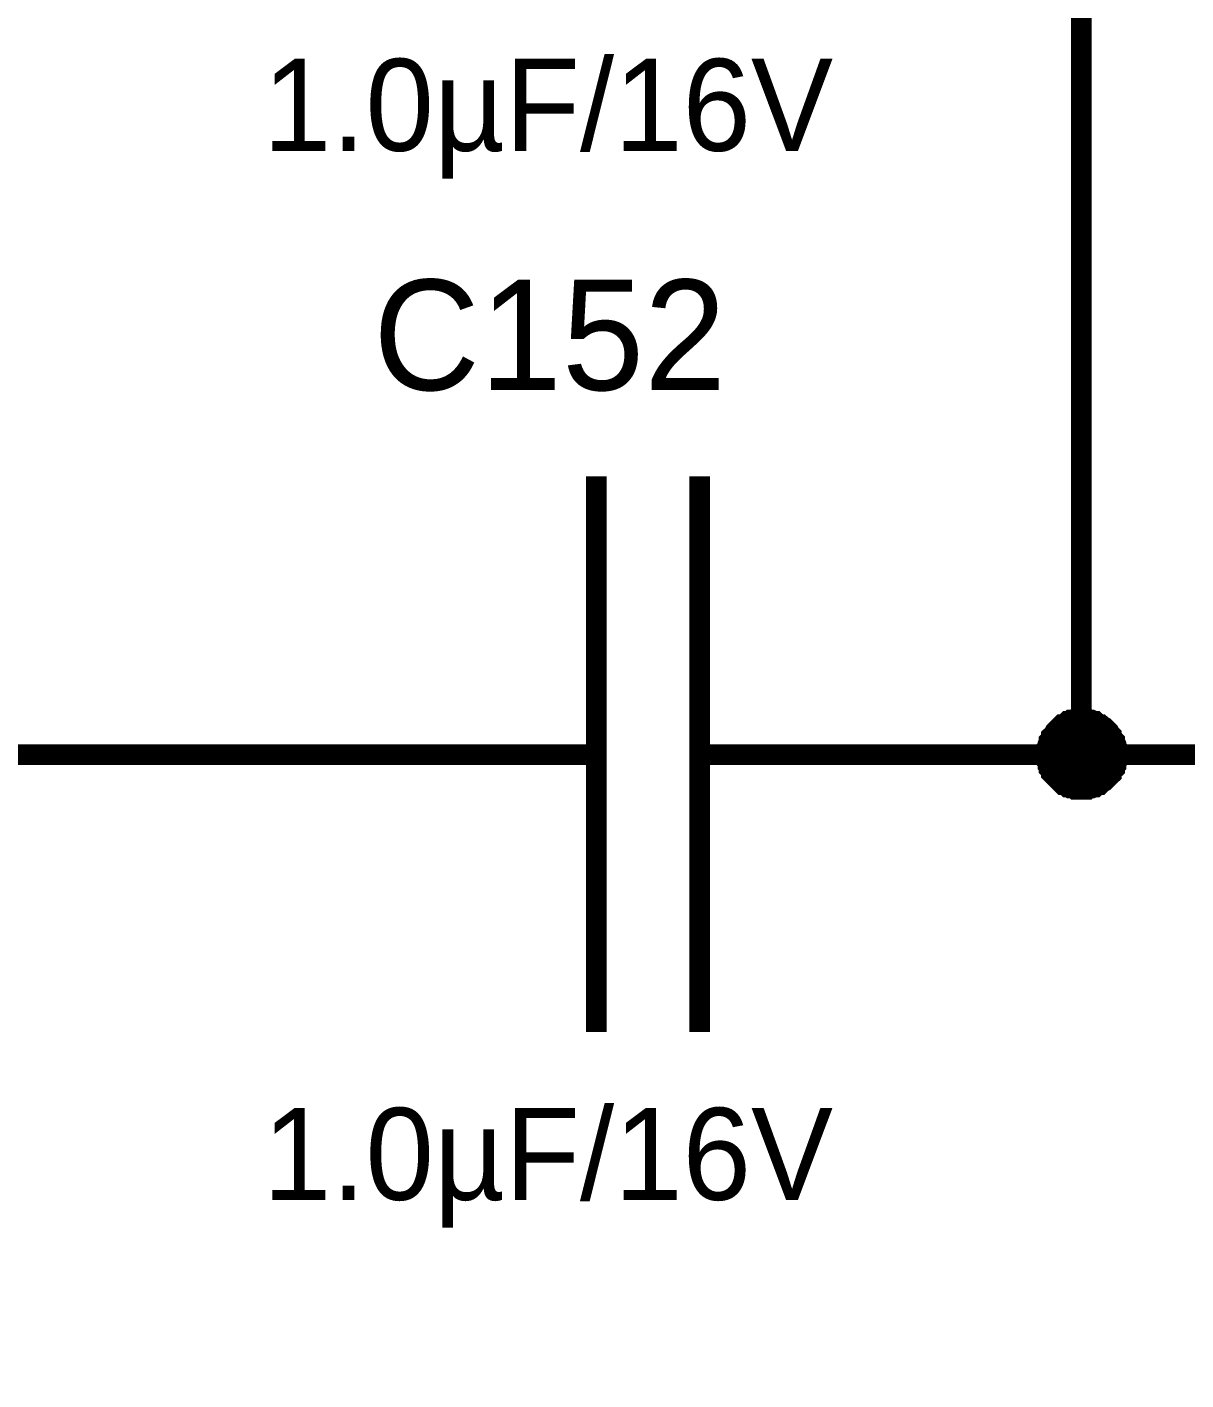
# Model space of a CAD drawing. Header units: millimetres. Extents: x 0 to 420, y 0 to 297.
# Drawn here: x 214.81 to 231.5, y 118.49 to 137.96 of the extents above; entities that cross this region are included whole.
import ezdxf

# ---------------------------------------------------------------- set-up
doc = ezdxf.new("R2010")
doc.units = ezdxf.units.MM
doc.layers.add('Sheet', color=255, linetype='Continuous')

msp = doc.modelspace()

# ---------------------------------------------------------------- linework, layer by layer
at = {"layer": 'Sheet'}
for points, const_width in [([(165.031, 144.99), (165.031, 137.488), (170.029, 137.488), (170.029, 103.741), (212.499, 103.741), (212.499, 127.487), (219.997, 127.487)], 0.3), ([(229.994, 142.489), (229.994, 127.487), (232.493, 127.487)], 0.3), ([(223.009, 123.496), (223.009, 131.494)], 0.3), ([(224.499, 123.496), (224.499, 131.494)], 0.3), ([(229.497, 127.487), (229.497, 127.52), (229.497, 127.536), (229.497, 127.57), (229.514, 127.586), (229.514, 127.619), (229.514, 127.636), (229.53, 127.669), (229.53, 127.685), (229.547, 127.702), (229.563, 127.735), (229.563, 127.752), (229.58, 127.768), (229.596, 127.785), (229.613, 127.818), (229.63, 127.835), (229.646, 127.851), (229.663, 127.868), (229.679, 127.884), (229.696, 127.901), (229.712, 127.917), (229.729, 127.917), (229.762, 127.934), (229.779, 127.95), (229.795, 127.967), (229.828, 127.967), (229.845, 127.984), (229.861, 127.984), (229.894, 127.984), (229.911, 128), (229.944, 128), (229.961, 128), (229.994, 128)], 0.3), ([(229.497, 127.487), (229.497, 127.52), (229.497, 127.536), (229.497, 127.57), (229.514, 127.586), (229.514, 127.619), (229.514, 127.636), (229.53, 127.669), (229.53, 127.685), (229.547, 127.702), (229.563, 127.735), (229.563, 127.752), (229.58, 127.768), (229.596, 127.785), (229.613, 127.818), (229.63, 127.835), (229.646, 127.851), (229.663, 127.868), (229.679, 127.884), (229.696, 127.901), (229.712, 127.917), (229.729, 127.917), (229.762, 127.934), (229.779, 127.95), (229.795, 127.967), (229.828, 127.967), (229.845, 127.984), (229.861, 127.984), (229.894, 127.984), (229.911, 128), (229.944, 128), (229.961, 128), (229.994, 128)], 0.3), ([(229.497, 127.487), (229.497, 127.52), (229.497, 127.536), (229.497, 127.57), (229.514, 127.586), (229.514, 127.619), (229.514, 127.636), (229.53, 127.669), (229.53, 127.685), (229.547, 127.702), (229.563, 127.735), (229.563, 127.752), (229.58, 127.768), (229.596, 127.785), (229.613, 127.818), (229.63, 127.835), (229.646, 127.851), (229.663, 127.868), (229.679, 127.884), (229.696, 127.901), (229.712, 127.917), (229.729, 127.917), (229.762, 127.934), (229.779, 127.95), (229.795, 127.967), (229.828, 127.967), (229.845, 127.984), (229.861, 127.984), (229.894, 127.984), (229.911, 128), (229.944, 128), (229.961, 128), (229.994, 128)], 0.3), ([(229.497, 127.487), (229.497, 127.52), (229.497, 127.536), (229.497, 127.57), (229.514, 127.586), (229.514, 127.619), (229.514, 127.636), (229.53, 127.669), (229.53, 127.685), (229.547, 127.702), (229.563, 127.735), (229.563, 127.752), (229.58, 127.768), (229.596, 127.785), (229.613, 127.818), (229.63, 127.835), (229.646, 127.851), (229.663, 127.868), (229.679, 127.884), (229.696, 127.901), (229.712, 127.917), (229.729, 127.917), (229.762, 127.934), (229.779, 127.95), (229.795, 127.967), (229.828, 127.967), (229.845, 127.984), (229.861, 127.984), (229.894, 127.984), (229.911, 128), (229.944, 128), (229.961, 128), (229.994, 128)], 0.3), ([(229.994, 128), (229.994, 128)], 0.3), ([(229.994, 128), (230.027, 128), (230.043, 128), (230.076, 128), (230.093, 127.984), (230.126, 127.984), (230.143, 127.984), (230.176, 127.967), (230.192, 127.967), (230.209, 127.95), (230.242, 127.934), (230.259, 127.917), (230.275, 127.917), (230.292, 127.901), (230.325, 127.884), (230.341, 127.868), (230.358, 127.851), (230.374, 127.835), (230.391, 127.818), (230.407, 127.785), (230.424, 127.768), (230.424, 127.752), (230.441, 127.735), (230.457, 127.702), (230.474, 127.685), (230.474, 127.669), (230.49, 127.636), (230.49, 127.619), (230.49, 127.586), (230.507, 127.57), (230.507, 127.536), (230.507, 127.52), (230.507, 127.487)], 0.3), ([(229.994, 128), (229.994, 128)], 0.3), ([(229.994, 128), (230.027, 128), (230.043, 128), (230.076, 128), (230.093, 127.984), (230.126, 127.984), (230.143, 127.984), (230.176, 127.967), (230.192, 127.967), (230.209, 127.95), (230.242, 127.934), (230.259, 127.917), (230.275, 127.917), (230.292, 127.901), (230.325, 127.884), (230.341, 127.868), (230.358, 127.851), (230.374, 127.835), (230.391, 127.818), (230.407, 127.785), (230.424, 127.768), (230.424, 127.752), (230.441, 127.735), (230.457, 127.702), (230.474, 127.685), (230.474, 127.669), (230.49, 127.636), (230.49, 127.619), (230.49, 127.586), (230.507, 127.57), (230.507, 127.536), (230.507, 127.52), (230.507, 127.487)], 0.3), ([(229.994, 128), (229.994, 128)], 0.3), ([(229.994, 128), (230.027, 128), (230.043, 128), (230.076, 128), (230.093, 127.984), (230.126, 127.984), (230.143, 127.984), (230.176, 127.967), (230.192, 127.967), (230.209, 127.95), (230.242, 127.934), (230.259, 127.917), (230.275, 127.917), (230.292, 127.901), (230.325, 127.884), (230.341, 127.868), (230.358, 127.851), (230.374, 127.835), (230.391, 127.818), (230.407, 127.785), (230.424, 127.768), (230.424, 127.752), (230.441, 127.735), (230.457, 127.702), (230.474, 127.685), (230.474, 127.669), (230.49, 127.636), (230.49, 127.619), (230.49, 127.586), (230.507, 127.57), (230.507, 127.536), (230.507, 127.52), (230.507, 127.487)], 0.3), ([(229.994, 128), (229.994, 128)], 0.3), ([(229.994, 128), (230.027, 128), (230.043, 128), (230.076, 128), (230.093, 127.984), (230.126, 127.984), (230.143, 127.984), (230.176, 127.967), (230.192, 127.967), (230.209, 127.95), (230.242, 127.934), (230.259, 127.917), (230.275, 127.917), (230.292, 127.901), (230.325, 127.884), (230.341, 127.868), (230.358, 127.851), (230.374, 127.835), (230.391, 127.818), (230.407, 127.785), (230.424, 127.768), (230.424, 127.752), (230.441, 127.735), (230.457, 127.702), (230.474, 127.685), (230.474, 127.669), (230.49, 127.636), (230.49, 127.619), (230.49, 127.586), (230.507, 127.57), (230.507, 127.536), (230.507, 127.52), (230.507, 127.487)], 0.3), ([(229.497, 127.487), (229.497, 127.52), (229.497, 127.536), (229.497, 127.57), (229.514, 127.586), (229.514, 127.619), (229.514, 127.636), (229.53, 127.669), (229.53, 127.685), (229.547, 127.702), (229.563, 127.735), (229.563, 127.752), (229.58, 127.768), (229.596, 127.785), (229.613, 127.818), (229.63, 127.835), (229.646, 127.851), (229.663, 127.868), (229.679, 127.884), (229.696, 127.901), (229.712, 127.917), (229.729, 127.917), (229.762, 127.934), (229.779, 127.95), (229.795, 127.967), (229.828, 127.967), (229.845, 127.984), (229.861, 127.984), (229.894, 127.984), (229.911, 128), (229.944, 128), (229.961, 128), (229.994, 128)], 0.0991), ([(229.497, 127.487), (229.497, 127.52), (229.497, 127.536), (229.497, 127.57), (229.514, 127.586), (229.514, 127.619), (229.514, 127.636), (229.53, 127.669), (229.53, 127.685), (229.547, 127.702), (229.563, 127.735), (229.563, 127.752), (229.58, 127.768), (229.596, 127.785), (229.613, 127.818), (229.63, 127.835), (229.646, 127.851), (229.663, 127.868), (229.679, 127.884), (229.696, 127.901), (229.712, 127.917), (229.729, 127.917), (229.762, 127.934), (229.779, 127.95), (229.795, 127.967), (229.828, 127.967), (229.845, 127.984), (229.861, 127.984), (229.894, 127.984), (229.911, 128), (229.944, 128), (229.961, 128), (229.994, 128)], 0.0991), ([(229.497, 127.487), (229.497, 127.52), (229.497, 127.536), (229.497, 127.57), (229.514, 127.586), (229.514, 127.619), (229.514, 127.636), (229.53, 127.669), (229.53, 127.685), (229.547, 127.702), (229.563, 127.735), (229.563, 127.752), (229.58, 127.768), (229.596, 127.785), (229.613, 127.818), (229.63, 127.835), (229.646, 127.851), (229.663, 127.868), (229.679, 127.884), (229.696, 127.901), (229.712, 127.917), (229.729, 127.917), (229.762, 127.934), (229.779, 127.95), (229.795, 127.967), (229.828, 127.967), (229.845, 127.984), (229.861, 127.984), (229.894, 127.984), (229.911, 128), (229.944, 128), (229.961, 128), (229.994, 128)], 0.0991), ([(229.497, 127.487), (229.497, 127.52), (229.497, 127.536), (229.497, 127.57), (229.514, 127.586), (229.514, 127.619), (229.514, 127.636), (229.53, 127.669), (229.53, 127.685), (229.547, 127.702), (229.563, 127.735), (229.563, 127.752), (229.58, 127.768), (229.596, 127.785), (229.613, 127.818), (229.63, 127.835), (229.646, 127.851), (229.663, 127.868), (229.679, 127.884), (229.696, 127.901), (229.712, 127.917), (229.729, 127.917), (229.762, 127.934), (229.779, 127.95), (229.795, 127.967), (229.828, 127.967), (229.845, 127.984), (229.861, 127.984), (229.894, 127.984), (229.911, 128), (229.944, 128), (229.961, 128), (229.994, 128)], 0.0991), ([(229.994, 128), (229.994, 128)], 0.0991), ([(229.994, 128), (230.027, 128), (230.043, 128), (230.076, 128), (230.093, 127.984), (230.126, 127.984), (230.143, 127.984), (230.176, 127.967), (230.192, 127.967), (230.209, 127.95), (230.242, 127.934), (230.259, 127.917), (230.275, 127.917), (230.292, 127.901), (230.325, 127.884), (230.341, 127.868), (230.358, 127.851), (230.374, 127.835), (230.391, 127.818), (230.407, 127.785), (230.424, 127.768), (230.424, 127.752), (230.441, 127.735), (230.457, 127.702), (230.474, 127.685), (230.474, 127.669), (230.49, 127.636), (230.49, 127.619), (230.49, 127.586), (230.507, 127.57), (230.507, 127.536), (230.507, 127.52), (230.507, 127.487)], 0.0991), ([(229.994, 128), (229.994, 128)], 0.0991), ([(229.994, 128), (230.027, 128), (230.043, 128), (230.076, 128), (230.093, 127.984), (230.126, 127.984), (230.143, 127.984), (230.176, 127.967), (230.192, 127.967), (230.209, 127.95), (230.242, 127.934), (230.259, 127.917), (230.275, 127.917), (230.292, 127.901), (230.325, 127.884), (230.341, 127.868), (230.358, 127.851), (230.374, 127.835), (230.391, 127.818), (230.407, 127.785), (230.424, 127.768), (230.424, 127.752), (230.441, 127.735), (230.457, 127.702), (230.474, 127.685), (230.474, 127.669), (230.49, 127.636), (230.49, 127.619), (230.49, 127.586), (230.507, 127.57), (230.507, 127.536), (230.507, 127.52), (230.507, 127.487)], 0.0991), ([(229.994, 128), (229.994, 128)], 0.0991), ([(229.994, 128), (230.027, 128), (230.043, 128), (230.076, 128), (230.093, 127.984), (230.126, 127.984), (230.143, 127.984), (230.176, 127.967), (230.192, 127.967), (230.209, 127.95), (230.242, 127.934), (230.259, 127.917), (230.275, 127.917), (230.292, 127.901), (230.325, 127.884), (230.341, 127.868), (230.358, 127.851), (230.374, 127.835), (230.391, 127.818), (230.407, 127.785), (230.424, 127.768), (230.424, 127.752), (230.441, 127.735), (230.457, 127.702), (230.474, 127.685), (230.474, 127.669), (230.49, 127.636), (230.49, 127.619), (230.49, 127.586), (230.507, 127.57), (230.507, 127.536), (230.507, 127.52), (230.507, 127.487)], 0.0991), ([(229.994, 128), (229.994, 128)], 0.0991), ([(229.994, 128), (230.027, 128), (230.043, 128), (230.076, 128), (230.093, 127.984), (230.126, 127.984), (230.143, 127.984), (230.176, 127.967), (230.192, 127.967), (230.209, 127.95), (230.242, 127.934), (230.259, 127.917), (230.275, 127.917), (230.292, 127.901), (230.325, 127.884), (230.341, 127.868), (230.358, 127.851), (230.374, 127.835), (230.391, 127.818), (230.407, 127.785), (230.424, 127.768), (230.424, 127.752), (230.441, 127.735), (230.457, 127.702), (230.474, 127.685), (230.474, 127.669), (230.49, 127.636), (230.49, 127.619), (230.49, 127.586), (230.507, 127.57), (230.507, 127.536), (230.507, 127.52), (230.507, 127.487)], 0.0991), ([(223.009, 127.487), (219.997, 127.487)], 0.3), ([(224.499, 127.487), (227.494, 127.487)], 0.3), ([(227.494, 127.487), (229.994, 127.487)], 0.3), ([(229.994, 126.99), (229.961, 126.99), (229.944, 126.99), (229.911, 126.99), (229.894, 127.007), (229.861, 127.007), (229.845, 127.007), (229.828, 127.023), (229.795, 127.023), (229.779, 127.04), (229.762, 127.056), (229.729, 127.056), (229.712, 127.073), (229.696, 127.089), (229.679, 127.106), (229.663, 127.122), (229.646, 127.139), (229.63, 127.156), (229.613, 127.172), (229.596, 127.189), (229.58, 127.205), (229.563, 127.222), (229.563, 127.255), (229.547, 127.272), (229.53, 127.288), (229.53, 127.321), (229.514, 127.338), (229.514, 127.354), (229.514, 127.387), (229.497, 127.404), (229.497, 127.437), (229.497, 127.454), (229.497, 127.487)], 0.3), ([(229.497, 127.487), (229.497, 127.487)], 0.3), ([(229.994, 126.99), (229.961, 126.99), (229.944, 126.99), (229.911, 126.99), (229.894, 127.007), (229.861, 127.007), (229.845, 127.007), (229.828, 127.023), (229.795, 127.023), (229.779, 127.04), (229.762, 127.056), (229.729, 127.056), (229.712, 127.073), (229.696, 127.089), (229.679, 127.106), (229.663, 127.122), (229.646, 127.139), (229.63, 127.156), (229.613, 127.172), (229.596, 127.189), (229.58, 127.205), (229.563, 127.222), (229.563, 127.255), (229.547, 127.272), (229.53, 127.288), (229.53, 127.321), (229.514, 127.338), (229.514, 127.354), (229.514, 127.387), (229.497, 127.404), (229.497, 127.437), (229.497, 127.454), (229.497, 127.487)], 0.3), ([(229.497, 127.487), (229.497, 127.487)], 0.3), ([(229.994, 126.99), (229.961, 126.99), (229.944, 126.99), (229.911, 126.99), (229.894, 127.007), (229.861, 127.007), (229.845, 127.007), (229.828, 127.023), (229.795, 127.023), (229.779, 127.04), (229.762, 127.056), (229.729, 127.056), (229.712, 127.073), (229.696, 127.089), (229.679, 127.106), (229.663, 127.122), (229.646, 127.139), (229.63, 127.156), (229.613, 127.172), (229.596, 127.189), (229.58, 127.205), (229.563, 127.222), (229.563, 127.255), (229.547, 127.272), (229.53, 127.288), (229.53, 127.321), (229.514, 127.338), (229.514, 127.354), (229.514, 127.387), (229.497, 127.404), (229.497, 127.437), (229.497, 127.454), (229.497, 127.487)], 0.3), ([(229.497, 127.487), (229.497, 127.487)], 0.3), ([(229.994, 126.99), (229.961, 126.99), (229.944, 126.99), (229.911, 126.99), (229.894, 127.007), (229.861, 127.007), (229.845, 127.007), (229.828, 127.023), (229.795, 127.023), (229.779, 127.04), (229.762, 127.056), (229.729, 127.056), (229.712, 127.073), (229.696, 127.089), (229.679, 127.106), (229.663, 127.122), (229.646, 127.139), (229.63, 127.156), (229.613, 127.172), (229.596, 127.189), (229.58, 127.205), (229.563, 127.222), (229.563, 127.255), (229.547, 127.272), (229.53, 127.288), (229.53, 127.321), (229.514, 127.338), (229.514, 127.354), (229.514, 127.387), (229.497, 127.404), (229.497, 127.437), (229.497, 127.454), (229.497, 127.487)], 0.3), ([(229.497, 127.487), (229.497, 127.487)], 0.3), ([(230.507, 127.487), (230.507, 127.454), (230.507, 127.437), (230.507, 127.404), (230.49, 127.387), (230.49, 127.354), (230.49, 127.338), (230.474, 127.321), (230.474, 127.288), (230.457, 127.272), (230.441, 127.255), (230.424, 127.222), (230.424, 127.205), (230.407, 127.189), (230.391, 127.172), (230.374, 127.156), (230.358, 127.139), (230.341, 127.122), (230.325, 127.106), (230.292, 127.089), (230.275, 127.073), (230.259, 127.056), (230.242, 127.056), (230.209, 127.04), (230.192, 127.023), (230.176, 127.023), (230.143, 127.007), (230.126, 127.007), (230.093, 127.007), (230.076, 126.99), (230.043, 126.99), (230.027, 126.99), (229.994, 126.99)], 0.3), ([(230.507, 127.487), (230.507, 127.454), (230.507, 127.437), (230.507, 127.404), (230.49, 127.387), (230.49, 127.354), (230.49, 127.338), (230.474, 127.321), (230.474, 127.288), (230.457, 127.272), (230.441, 127.255), (230.424, 127.222), (230.424, 127.205), (230.407, 127.189), (230.391, 127.172), (230.374, 127.156), (230.358, 127.139), (230.341, 127.122), (230.325, 127.106), (230.292, 127.089), (230.275, 127.073), (230.259, 127.056), (230.242, 127.056), (230.209, 127.04), (230.192, 127.023), (230.176, 127.023), (230.143, 127.007), (230.126, 127.007), (230.093, 127.007), (230.076, 126.99), (230.043, 126.99), (230.027, 126.99), (229.994, 126.99)], 0.3), ([(230.507, 127.487), (230.507, 127.454), (230.507, 127.437), (230.507, 127.404), (230.49, 127.387), (230.49, 127.354), (230.49, 127.338), (230.474, 127.321), (230.474, 127.288), (230.457, 127.272), (230.441, 127.255), (230.424, 127.222), (230.424, 127.205), (230.407, 127.189), (230.391, 127.172), (230.374, 127.156), (230.358, 127.139), (230.341, 127.122), (230.325, 127.106), (230.292, 127.089), (230.275, 127.073), (230.259, 127.056), (230.242, 127.056), (230.209, 127.04), (230.192, 127.023), (230.176, 127.023), (230.143, 127.007), (230.126, 127.007), (230.093, 127.007), (230.076, 126.99), (230.043, 126.99), (230.027, 126.99), (229.994, 126.99)], 0.3), ([(230.507, 127.487), (230.507, 127.454), (230.507, 127.437), (230.507, 127.404), (230.49, 127.387), (230.49, 127.354), (230.49, 127.338), (230.474, 127.321), (230.474, 127.288), (230.457, 127.272), (230.441, 127.255), (230.424, 127.222), (230.424, 127.205), (230.407, 127.189), (230.391, 127.172), (230.374, 127.156), (230.358, 127.139), (230.341, 127.122), (230.325, 127.106), (230.292, 127.089), (230.275, 127.073), (230.259, 127.056), (230.242, 127.056), (230.209, 127.04), (230.192, 127.023), (230.176, 127.023), (230.143, 127.007), (230.126, 127.007), (230.093, 127.007), (230.076, 126.99), (230.043, 126.99), (230.027, 126.99), (229.994, 126.99)], 0.3), ([(230.507, 127.487), (230.507, 127.487), (230.507, 127.487), (230.507, 127.487), (230.507, 127.487), (230.507, 127.487), (230.507, 127.487), (230.507, 127.487), (230.507, 127.487), (230.507, 127.487), (230.507, 127.487), (230.507, 127.487), (230.507, 127.487), (230.507, 127.487), (230.507, 127.487), (230.507, 127.487), (230.507, 127.487), (230.507, 127.487), (230.507, 127.487), (230.507, 127.487), (230.507, 127.487), (230.507, 127.487), (230.507, 127.487), (230.507, 127.487), (230.507, 127.487), (230.507, 127.487), (230.507, 127.487), (230.507, 127.487), (230.507, 127.487), (230.507, 127.487), (230.507, 127.487), (230.507, 127.487), (230.507, 127.487)], 0.3), ([(230.507, 127.487), (230.507, 127.487)], 0.3), ([(230.507, 127.487), (230.507, 127.487), (230.507, 127.487), (230.507, 127.487), (230.507, 127.487), (230.507, 127.487), (230.507, 127.487), (230.507, 127.487), (230.507, 127.487), (230.507, 127.487), (230.507, 127.487), (230.507, 127.487), (230.507, 127.487), (230.507, 127.487), (230.507, 127.487), (230.507, 127.487), (230.507, 127.487), (230.507, 127.487), (230.507, 127.487), (230.507, 127.487), (230.507, 127.487), (230.507, 127.487), (230.507, 127.487), (230.507, 127.487), (230.507, 127.487), (230.507, 127.487), (230.507, 127.487), (230.507, 127.487), (230.507, 127.487), (230.507, 127.487), (230.507, 127.487), (230.507, 127.487), (230.507, 127.487)], 0.3), ([(230.507, 127.487), (230.507, 127.487)], 0.3), ([(230.507, 127.487), (230.507, 127.487), (230.507, 127.487), (230.507, 127.487), (230.507, 127.487), (230.507, 127.487), (230.507, 127.487), (230.507, 127.487), (230.507, 127.487), (230.507, 127.487), (230.507, 127.487), (230.507, 127.487), (230.507, 127.487), (230.507, 127.487), (230.507, 127.487), (230.507, 127.487), (230.507, 127.487), (230.507, 127.487), (230.507, 127.487), (230.507, 127.487), (230.507, 127.487), (230.507, 127.487), (230.507, 127.487), (230.507, 127.487), (230.507, 127.487), (230.507, 127.487), (230.507, 127.487), (230.507, 127.487), (230.507, 127.487), (230.507, 127.487), (230.507, 127.487), (230.507, 127.487), (230.507, 127.487)], 0.3), ([(230.507, 127.487), (230.507, 127.487)], 0.3), ([(230.507, 127.487), (230.507, 127.487), (230.507, 127.487), (230.507, 127.487), (230.507, 127.487), (230.507, 127.487), (230.507, 127.487), (230.507, 127.487), (230.507, 127.487), (230.507, 127.487), (230.507, 127.487), (230.507, 127.487), (230.507, 127.487), (230.507, 127.487), (230.507, 127.487), (230.507, 127.487), (230.507, 127.487), (230.507, 127.487), (230.507, 127.487), (230.507, 127.487), (230.507, 127.487), (230.507, 127.487), (230.507, 127.487), (230.507, 127.487), (230.507, 127.487), (230.507, 127.487), (230.507, 127.487), (230.507, 127.487), (230.507, 127.487), (230.507, 127.487), (230.507, 127.487), (230.507, 127.487), (230.507, 127.487)], 0.3), ([(230.507, 127.487), (230.507, 127.487)], 0.3), ([(229.994, 126.99), (229.961, 126.99), (229.944, 126.99), (229.911, 126.99), (229.894, 127.007), (229.861, 127.007), (229.845, 127.007), (229.828, 127.023), (229.795, 127.023), (229.779, 127.04), (229.762, 127.056), (229.729, 127.056), (229.712, 127.073), (229.696, 127.089), (229.679, 127.106), (229.663, 127.122), (229.646, 127.139), (229.63, 127.156), (229.613, 127.172), (229.596, 127.189), (229.58, 127.205), (229.563, 127.222), (229.563, 127.255), (229.547, 127.272), (229.53, 127.288), (229.53, 127.321), (229.514, 127.338), (229.514, 127.354), (229.514, 127.387), (229.497, 127.404), (229.497, 127.437), (229.497, 127.454), (229.497, 127.487)], 0.0991), ([(229.497, 127.487), (229.497, 127.487)], 0.0991), ([(229.994, 126.99), (229.961, 126.99), (229.944, 126.99), (229.911, 126.99), (229.894, 127.007), (229.861, 127.007), (229.845, 127.007), (229.828, 127.023), (229.795, 127.023), (229.779, 127.04), (229.762, 127.056), (229.729, 127.056), (229.712, 127.073), (229.696, 127.089), (229.679, 127.106), (229.663, 127.122), (229.646, 127.139), (229.63, 127.156), (229.613, 127.172), (229.596, 127.189), (229.58, 127.205), (229.563, 127.222), (229.563, 127.255), (229.547, 127.272), (229.53, 127.288), (229.53, 127.321), (229.514, 127.338), (229.514, 127.354), (229.514, 127.387), (229.497, 127.404), (229.497, 127.437), (229.497, 127.454), (229.497, 127.487)], 0.0991), ([(229.497, 127.487), (229.497, 127.487)], 0.0991), ([(229.994, 126.99), (229.961, 126.99), (229.944, 126.99), (229.911, 126.99), (229.894, 127.007), (229.861, 127.007), (229.845, 127.007), (229.828, 127.023), (229.795, 127.023), (229.779, 127.04), (229.762, 127.056), (229.729, 127.056), (229.712, 127.073), (229.696, 127.089), (229.679, 127.106), (229.663, 127.122), (229.646, 127.139), (229.63, 127.156), (229.613, 127.172), (229.596, 127.189), (229.58, 127.205), (229.563, 127.222), (229.563, 127.255), (229.547, 127.272), (229.53, 127.288), (229.53, 127.321), (229.514, 127.338), (229.514, 127.354), (229.514, 127.387), (229.497, 127.404), (229.497, 127.437), (229.497, 127.454), (229.497, 127.487)], 0.0991), ([(229.497, 127.487), (229.497, 127.487)], 0.0991), ([(229.994, 126.99), (229.961, 126.99), (229.944, 126.99), (229.911, 126.99), (229.894, 127.007), (229.861, 127.007), (229.845, 127.007), (229.828, 127.023), (229.795, 127.023), (229.779, 127.04), (229.762, 127.056), (229.729, 127.056), (229.712, 127.073), (229.696, 127.089), (229.679, 127.106), (229.663, 127.122), (229.646, 127.139), (229.63, 127.156), (229.613, 127.172), (229.596, 127.189), (229.58, 127.205), (229.563, 127.222), (229.563, 127.255), (229.547, 127.272), (229.53, 127.288), (229.53, 127.321), (229.514, 127.338), (229.514, 127.354), (229.514, 127.387), (229.497, 127.404), (229.497, 127.437), (229.497, 127.454), (229.497, 127.487)], 0.0991), ([(229.497, 127.487), (229.497, 127.487)], 0.0991), ([(230.507, 127.487), (230.507, 127.454), (230.507, 127.437), (230.507, 127.404), (230.49, 127.387), (230.49, 127.354), (230.49, 127.338), (230.474, 127.321), (230.474, 127.288), (230.457, 127.272), (230.441, 127.255), (230.424, 127.222), (230.424, 127.205), (230.407, 127.189), (230.391, 127.172), (230.374, 127.156), (230.358, 127.139), (230.341, 127.122), (230.325, 127.106), (230.292, 127.089), (230.275, 127.073), (230.259, 127.056), (230.242, 127.056), (230.209, 127.04), (230.192, 127.023), (230.176, 127.023), (230.143, 127.007), (230.126, 127.007), (230.093, 127.007), (230.076, 126.99), (230.043, 126.99), (230.027, 126.99), (229.994, 126.99)], 0.0991), ([(230.507, 127.487), (230.507, 127.454), (230.507, 127.437), (230.507, 127.404), (230.49, 127.387), (230.49, 127.354), (230.49, 127.338), (230.474, 127.321), (230.474, 127.288), (230.457, 127.272), (230.441, 127.255), (230.424, 127.222), (230.424, 127.205), (230.407, 127.189), (230.391, 127.172), (230.374, 127.156), (230.358, 127.139), (230.341, 127.122), (230.325, 127.106), (230.292, 127.089), (230.275, 127.073), (230.259, 127.056), (230.242, 127.056), (230.209, 127.04), (230.192, 127.023), (230.176, 127.023), (230.143, 127.007), (230.126, 127.007), (230.093, 127.007), (230.076, 126.99), (230.043, 126.99), (230.027, 126.99), (229.994, 126.99)], 0.0991), ([(230.507, 127.487), (230.507, 127.454), (230.507, 127.437), (230.507, 127.404), (230.49, 127.387), (230.49, 127.354), (230.49, 127.338), (230.474, 127.321), (230.474, 127.288), (230.457, 127.272), (230.441, 127.255), (230.424, 127.222), (230.424, 127.205), (230.407, 127.189), (230.391, 127.172), (230.374, 127.156), (230.358, 127.139), (230.341, 127.122), (230.325, 127.106), (230.292, 127.089), (230.275, 127.073), (230.259, 127.056), (230.242, 127.056), (230.209, 127.04), (230.192, 127.023), (230.176, 127.023), (230.143, 127.007), (230.126, 127.007), (230.093, 127.007), (230.076, 126.99), (230.043, 126.99), (230.027, 126.99), (229.994, 126.99)], 0.0991), ([(230.507, 127.487), (230.507, 127.454), (230.507, 127.437), (230.507, 127.404), (230.49, 127.387), (230.49, 127.354), (230.49, 127.338), (230.474, 127.321), (230.474, 127.288), (230.457, 127.272), (230.441, 127.255), (230.424, 127.222), (230.424, 127.205), (230.407, 127.189), (230.391, 127.172), (230.374, 127.156), (230.358, 127.139), (230.341, 127.122), (230.325, 127.106), (230.292, 127.089), (230.275, 127.073), (230.259, 127.056), (230.242, 127.056), (230.209, 127.04), (230.192, 127.023), (230.176, 127.023), (230.143, 127.007), (230.126, 127.007), (230.093, 127.007), (230.076, 126.99), (230.043, 126.99), (230.027, 126.99), (229.994, 126.99)], 0.0991), ([(230.507, 127.487), (230.507, 127.487), (230.507, 127.487), (230.507, 127.487), (230.507, 127.487), (230.507, 127.487), (230.507, 127.487), (230.507, 127.487), (230.507, 127.487), (230.507, 127.487), (230.507, 127.487), (230.507, 127.487), (230.507, 127.487), (230.507, 127.487), (230.507, 127.487), (230.507, 127.487), (230.507, 127.487), (230.507, 127.487), (230.507, 127.487), (230.507, 127.487), (230.507, 127.487), (230.507, 127.487), (230.507, 127.487), (230.507, 127.487), (230.507, 127.487), (230.507, 127.487), (230.507, 127.487), (230.507, 127.487), (230.507, 127.487), (230.507, 127.487), (230.507, 127.487), (230.507, 127.487), (230.507, 127.487)], 0.0991), ([(230.507, 127.487), (230.507, 127.487)], 0.0991), ([(230.507, 127.487), (230.507, 127.487), (230.507, 127.487), (230.507, 127.487), (230.507, 127.487), (230.507, 127.487), (230.507, 127.487), (230.507, 127.487), (230.507, 127.487), (230.507, 127.487), (230.507, 127.487), (230.507, 127.487), (230.507, 127.487), (230.507, 127.487), (230.507, 127.487), (230.507, 127.487), (230.507, 127.487), (230.507, 127.487), (230.507, 127.487), (230.507, 127.487), (230.507, 127.487), (230.507, 127.487), (230.507, 127.487), (230.507, 127.487), (230.507, 127.487), (230.507, 127.487), (230.507, 127.487), (230.507, 127.487), (230.507, 127.487), (230.507, 127.487), (230.507, 127.487), (230.507, 127.487), (230.507, 127.487)], 0.0991), ([(230.507, 127.487), (230.507, 127.487)], 0.0991), ([(230.507, 127.487), (230.507, 127.487), (230.507, 127.487), (230.507, 127.487), (230.507, 127.487), (230.507, 127.487), (230.507, 127.487), (230.507, 127.487), (230.507, 127.487), (230.507, 127.487), (230.507, 127.487), (230.507, 127.487), (230.507, 127.487), (230.507, 127.487), (230.507, 127.487), (230.507, 127.487), (230.507, 127.487), (230.507, 127.487), (230.507, 127.487), (230.507, 127.487), (230.507, 127.487), (230.507, 127.487), (230.507, 127.487), (230.507, 127.487), (230.507, 127.487), (230.507, 127.487), (230.507, 127.487), (230.507, 127.487), (230.507, 127.487), (230.507, 127.487), (230.507, 127.487), (230.507, 127.487), (230.507, 127.487)], 0.0991), ([(230.507, 127.487), (230.507, 127.487)], 0.0991), ([(230.507, 127.487), (230.507, 127.487), (230.507, 127.487), (230.507, 127.487), (230.507, 127.487), (230.507, 127.487), (230.507, 127.487), (230.507, 127.487), (230.507, 127.487), (230.507, 127.487), (230.507, 127.487), (230.507, 127.487), (230.507, 127.487), (230.507, 127.487), (230.507, 127.487), (230.507, 127.487), (230.507, 127.487), (230.507, 127.487), (230.507, 127.487), (230.507, 127.487), (230.507, 127.487), (230.507, 127.487), (230.507, 127.487), (230.507, 127.487), (230.507, 127.487), (230.507, 127.487), (230.507, 127.487), (230.507, 127.487), (230.507, 127.487), (230.507, 127.487), (230.507, 127.487), (230.507, 127.487), (230.507, 127.487)], 0.0991), ([(230.507, 127.487), (230.507, 127.487)], 0.0991)]:
    msp.add_lwpolyline(points, dxfattribs=dict(at, const_width=const_width))
at = {"layer": 'Sheet', "const_width": 0.508}
msp.add_lwpolyline([(229.746, 127.5, 1), (230.254, 127.5, 1)], format="xyb", close=True, dxfattribs=at)

# ---------------------------------------------------------------- texts
at = {"layer": 'Sheet'}
for s, height, p in [('1.0µF/16V', 1.3247, (218.209, 136.18)), ('C152', 1.5897, (219.798, 132.736)), ('1.0µF/16V', 1.3247, (218.209, 121.079))]:
    msp.add_text(s, height=height, dxfattribs=at).set_placement(p)

doc.saveas('drawing.dxf')
